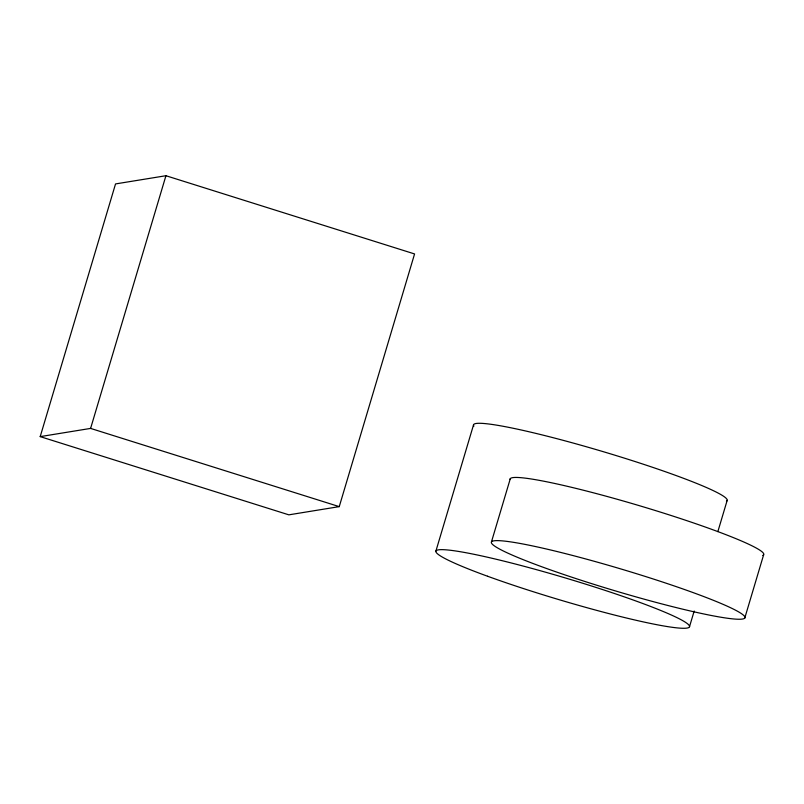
<?xml version="1.0" encoding="UTF-8"?>
<svg xmlns="http://www.w3.org/2000/svg" width="804" height="804" viewBox="0 0 804 804"><rect width="100%" height="100%" fill="white"/><g stroke="black" fill="none" stroke-linecap="round" stroke-linejoin="round"><path stroke-width="1.21" d="M40.2 436.622L115.535 183.925L165.936 175.724L414.573 253.943L339.248 506.631L288.847 514.841L40.2 436.622L90.601 428.411L339.248 506.631M90.601 428.411L165.936 175.724M435.858 551.242L473.526 424.904M491.485 541.806L510.319 478.631M689.52 626.668L694.184 611.03M717.861 531.605L727.188 500.319M744.775 618.055A132.328 11.306 16.6 0 0 561.091 552.529A132.328 11.306 16.6 0 0 548.529 569.202A132.328 11.306 16.6 0 0 744.775 618.055L763.609 554.891M473.898 426.14A132.328 11.306 16.6 0 1 602.337 451.406A132.328 11.306 16.6 0 1 726.434 501.193M510.128 479.415A132.328 11.306 16.6 0 1 644.215 507.133A132.328 11.306 16.6 0 1 762.765 555.474M487.586 576.247A132.328 11.306 16.6 0 0 688.777 627.542A132.328 11.306 16.6 0 0 511.706 563.081A132.328 11.306 16.6 0 0 487.586 576.247"/></g></svg>
